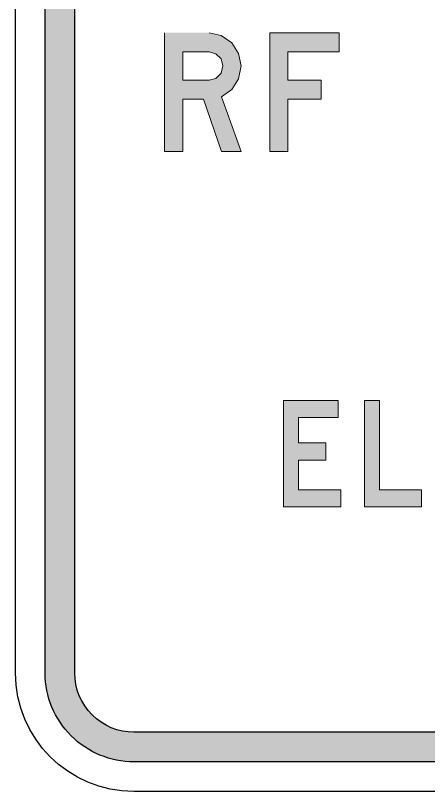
# Model space of a CAD drawing. Extents: x 120 to 266, y 149 to 262.
# Drawn here: x 120 to 149.1, y 155.7 to 210.3 of the extents above; entities that cross this region are included whole.
import ezdxf

# ---------------------------------------------------------------- set-up
doc = ezdxf.new("R2010")
doc.units = 0
doc.layers.get('0').update_dxf_attribs({"linetype": 'CONTINUOUS'})
doc.layers.add('L25', color=1, linetype='CONTINUOUS')
doc.layers.add('L35', color=3, linetype='CONTINUOUS')

msp = doc.modelspace()

# ---------------------------------------------------------------- hatches: boundary and pattern name
at = {"layer": 'L25'}
h = msp.add_hatch(color=256, dxfattribs=at)
edge = h.paths.add_edge_path()
edge.add_arc((128.3728733787616, 164.0417217251637), 6.249969999999962, 179.9999999999995, 270, ccw=False)
edge.add_line((122.1229033787616, 164.0417217251638), (122.1229033787616, 254.0417890251638))
edge.add_arc((128.3728733787616, 254.0417890251638), 6.24996999999999, 90, 179.9999999999997, ccw=False)
edge.add_line((128.3728733787616, 260.2917590251637), (257.539606712095, 260.2917590251636))
edge.add_arc((257.539606712095, 254.0417890251637), 6.249969999999962, -5.115907697472721e-13, 90, ccw=False)
edge.add_line((263.7895767120949, 254.0417890251636), (263.7895767120948, 164.0417217251637))
edge.add_arc((257.5396067120948, 164.0417217251637), 6.249969999999962, -90.00000000000051, 5.115907697472721e-13, ccw=False)
edge.add_line((257.5396067120948, 157.7917517251637), (128.3728733787616, 157.7917517251637))
edge = h.paths.add_edge_path(flags=16)
edge.add_arc((128.3728733787616, 164.0417217251637), 4.166639999999973, 179.9999999999992, 269.9999999999996, ccw=False)
edge.add_line((124.2062333787616, 164.0417217251638), (124.2062333787616, 254.0417890251638))
edge.add_arc((128.3728733787616, 254.0417890251637), 4.166640000000015, 90.0000000000004, 179.9999999999996, ccw=False)
edge.add_line((128.3728733787616, 258.2084290251638), (257.539606712095, 258.2084290251636))
edge.add_arc((257.5396067120949, 254.0417890251637), 4.166639999999973, -3.979039320256561e-13, 89.99999999999932, ccw=False)
edge.add_line((261.7062467120949, 254.0417890251636), (261.7062467120948, 164.0417217251637))
edge.add_arc((257.5396067120949, 164.0417217251636), 4.166639999999916, -90.0000000000008, 1.0800249583553523e-12, ccw=False)
edge.add_line((257.5396067120948, 159.8750817251637), (128.3728733787616, 159.8750817251637))
h = msp.add_hatch(color=256, dxfattribs=at)
h.paths.add_polyline_path([(160.4836566406831, 204.4038743807421), (158.9710713685222, 204.4038743807421), (159.7273640046027, 206.9038417055636)], flags=16)
h.paths.add_polyline_path([(156.5551365588208, 200.72745184424), (159.1391363987623, 209.0676789699049), (160.336599739223, 209.0676789699049), (162.9205995791646, 200.72745184424), (161.6180955948038, 200.72745184424), (160.9038192162834, 203.0593541388213), (158.571916921702, 203.0593541388213), (157.8366324144015, 200.72745184424)])
h.paths.add_polyline_path([(137.9209263309498, 209.0676789699049), (142.8158203366927, 209.0676789699049), (142.8158203366927, 207.7231587279841), (139.2024221865306, 207.7231587279841), (139.2024221865306, 205.7273864938829), (141.5343244811119, 205.7273864938829), (141.5343244811119, 204.4038743807421), (139.2024221865306, 204.4038743807421), (139.2024221865306, 200.72745184424), (137.9209263309498, 200.72745184424)])
h.paths.add_polyline_path([(189.2647930693001, 209.0676789699049), (190.4622564097609, 209.0676789699049), (190.4622564097609, 200.72745184424), (189.2647930693001, 200.72745184424)])
h.paths.add_polyline_path([(182.6682406323762, 209.0676789699049), (182.6682406323762, 207.7231587279841), (184.4119153211173, 207.7231587279841), (184.4119153211173, 200.72745184424), (185.630386790358, 200.72745184424), (185.630386790358, 207.7231587279841), (187.374061479099, 207.7231587279841), (187.374061479099, 209.0676789699049)])
h.paths.add_polyline_path([(178.5086311339338, 204.4038743807421), (176.9960458617729, 204.4038743807421), (177.7523384978533, 206.9038417055636)], flags=16)
h.paths.add_polyline_path([(174.5801110520715, 200.72745184424), (177.143102763233, 209.0676789699049), (178.3615742324737, 209.0676789699049), (180.9245659436352, 200.72745184424), (179.6430700880545, 200.72745184424), (178.928793709534, 203.0593541388213), (176.5758832861727, 203.0593541388213), (175.8616069076522, 200.72745184424)])
h.paths.add_polyline_path([(171.4709079926296, 209.0676789699049), (172.6893794618703, 209.0676789699049), (172.6893794618703, 200.72745184424), (171.4709079926296, 200.72745184424)])
h.paths.add_polyline_path([(199.4747436563862, 209.0676789699049), (200.777247640747, 209.0676789699049), (203.3402393519085, 203.4795167144216), (203.3402393519085, 209.0676789699049), (204.5587108211492, 209.0676789699049), (204.5587108211492, 200.72745184424), (203.2562068367884, 200.72745184424), (200.6932151256269, 206.3156140997233), (200.6932151256269, 200.72745184424), (199.4747436563862, 200.72745184424)])
h.paths.add_polyline_path([(133.6562761886073, 205.7273864938829), (131.8075608559662, 205.7273864938829), (131.8075608559662, 207.7231587279841), (133.6562761886073, 207.7231587279841), (134.1394631505476, 207.597109955304), (134.4966013398077, 207.2399717660438), (134.6226501124878, 206.7357766753235), (134.4966013398077, 206.2315815846032), (134.1394631505476, 205.853435266563)], flags=16)
h.paths.add_polyline_path([(134.5386175973678, 204.5719394109822), (135.9041459680686, 200.72745184424), (134.5386175973678, 200.72745184424), (133.257121741787, 204.4038743807421), (131.8075608559662, 204.4038743807421), (131.8075608559662, 200.72745184424), (130.5260650003854, 200.72745184424), (130.5260650003854, 209.0676789699049), (133.6562761886073, 209.0676789699049), (134.5176094685878, 208.8786058108848), (135.2528939758882, 208.3744107201645), (135.7360809378285, 207.618118084084), (135.9041459680686, 206.7357766753235), (135.7360809378285, 205.832427137783), (135.2528939758882, 205.0761345017025)])
h.paths.add_polyline_path([(166.9331521761469, 200.72745184424), (164.6642742679056, 200.72745184424), (164.6642742679056, 209.0676789699049), (166.9331521761469, 209.0676789699049), (167.6264204258873, 208.9626383260048), (168.2776724180677, 208.6265082655246), (168.802875637568, 208.1223131748043), (169.2020300843883, 207.4710611826239), (169.6011845312085, 206.2105734558232), (169.7272333038886, 204.8870613426824), (169.6011845312085, 203.5635492295416), (169.2020300843883, 202.3240696315209), (168.802875637568, 201.6728176393405), (168.2776724180677, 201.1686225486202), (167.6264204258873, 200.83249248814)])
h.paths.add_polyline_path([(152.5425839618384, 205.7273864938829), (150.7989092730974, 205.7273864938829), (150.7989092730974, 207.7231587279841), (152.5425839618384, 207.7231587279841), (153.0047627949987, 207.597109955304), (153.3408928554789, 207.2399717660438), (153.445933499379, 206.7357766753235), (153.3408928554789, 206.2315815846032), (153.0047627949987, 205.853435266563)], flags=16)
h.paths.add_polyline_path([(153.3829091130389, 204.5719394109822), (154.6644049686197, 200.72745184424), (153.3829091130389, 200.72745184424), (152.1644376437982, 204.4038743807421), (150.7989092730974, 204.4038743807421), (150.7989092730974, 200.72745184424), (149.5804378038567, 200.72745184424), (149.5804378038567, 209.0676789699049), (152.5425839618384, 209.0676789699049), (153.3619009842589, 208.8786058108848), (154.0551692339993, 208.3744107201645), (154.4963399383796, 207.618118084084), (154.6644049686197, 206.7357766753235), (154.5803724534996, 206.0635165543631), (154.3072667793595, 205.4332726909628), (153.9081123325392, 204.9290776002424)])
h.paths.add_polyline_path([(195.0210203550236, 207.8071912431041), (194.4958171355233, 207.6811424704241), (194.054646431143, 207.3240042811639), (193.8025488857828, 206.8198091904436), (193.5924675979827, 205.5383133348628), (193.5924675979827, 204.256817479282), (193.8025488857828, 202.9753216237013), (194.054646431143, 202.471126532981), (194.4958171355233, 202.1139883437208), (195.0210203550236, 201.9879395710407), (195.5462235745239, 202.1139883437208), (195.9663861501241, 202.471126532981), (196.2184836954843, 202.9753216237013), (196.4495731120644, 204.256817479282), (196.4495731120644, 205.5383133348628), (196.2184836954843, 206.8198091904436), (195.9663861501241, 207.3240042811639), (195.5462235745239, 207.6811424704241)], flags=16)
h.paths.add_polyline_path([(195.0210203550236, 209.1517114850249), (194.2017033326031, 209.0046545835648), (193.4664188253026, 208.5634838791846), (192.9202074770223, 207.8912237582242), (192.5840774165421, 207.0719067358037), (192.373996128742, 205.6223458499828), (192.373996128742, 204.172784964162), (192.5840774165421, 202.7232240783411), (192.9202074770223, 201.9039070559207), (193.4664188253026, 201.2316469349603), (194.2017033326031, 200.79047623058), (195.0210203550236, 200.6434193291199), (195.819329248664, 200.79047623058), (196.5546137559645, 201.2316469349603), (197.1008251042448, 201.9039070559207), (197.436955164725, 202.7232240783411), (197.6470364525251, 204.172784964162), (197.6470364525251, 205.6223458499828), (197.436955164725, 207.0719067358037), (197.1008251042448, 207.8912237582242), (196.5546137559645, 208.5634838791846), (195.819329248664, 209.0046545835648)])
h.paths.add_polyline_path([(166.9331521761469, 202.0719720861607), (165.8617376083663, 202.0719720861607), (165.8617376083663, 207.7231587279841), (166.9331521761469, 207.7231587279841), (167.3743228805272, 207.6391262128641), (167.7734773273475, 207.3660205387239), (168.0675911302676, 206.9878742206837), (168.4247293195278, 205.9794840392431), (168.5297699634279, 204.8870613426824), (168.4247293195278, 203.8156467749018), (168.0675911302676, 202.8072565934612), (167.7734773273475, 202.4081021466409), (167.3743228805272, 202.1560046012808)], flags=16)
h = msp.add_hatch(color=256, dxfattribs=at)
h.paths.add_polyline_path([(162.0300935637536, 183.2166712939787), (162.0300935637536, 182.0141449379191), (163.5516575244821, 182.0141449379191), (163.5516575244821, 175.7192875842603), (164.6069357553098, 175.7192875842603), (164.6069357553098, 182.0141449379191), (166.1284997160383, 182.0141449379191), (166.1284997160383, 183.2166712939787)])
h.paths.add_polyline_path([(150.2625142223135, 183.2166712939787), (154.0909654783399, 183.2166712939787), (154.0909654783399, 182.0141449379191), (151.3177924531413, 182.0141449379191), (151.3177924531413, 180.2226260809324), (153.2320180811545, 180.2226260809324), (153.2320180811545, 179.0200997248728), (151.3177924531413, 179.0200997248728), (151.3177924531413, 176.9218139403199), (154.2872963119823, 176.9218139403199), (154.2872963119823, 175.7192875842603), (150.2625142223135, 175.7192875842603)])
h.paths.add_polyline_path([(144.5811907237872, 183.2166712939787), (145.636468954615, 183.2166712939787), (145.636468954615, 176.9218139403199), (148.605972813456, 176.9218139403199), (148.605972813456, 175.7192875842603), (144.5811907237872, 175.7192875842603)])
h.paths.add_polyline_path([(138.8875965481582, 183.2166712939787), (142.7283184812872, 183.2166712939787), (142.7283184812872, 182.0141449379191), (139.9551454560886, 182.0141449379191), (139.9551454560886, 180.2226260809324), (141.8693710841018, 180.2226260809324), (141.8693710841018, 179.0200997248728), (139.9551454560886, 179.0200997248728), (139.9551454560886, 176.9218139403199), (142.9246493149296, 176.9218139403199), (142.9246493149296, 175.7192875842603), (138.8875965481582, 175.7192875842603)])
h.paths.add_polyline_path([(173.859026290707, 183.2166712939787), (174.9143045215347, 183.2166712939787), (174.9143045215347, 175.7192875842603), (173.859026290707, 175.7192875842603)])
h.paths.add_polyline_path([(158.2629956932405, 183.2902953565946), (157.7108152236213, 183.2166712939787), (157.1954467853101, 182.9835284290284), (156.741431732512, 182.6154081159489), (156.3119580339193, 182.0018742608165), (156.078815168969, 181.2656336346575), (155.9438377208399, 180.0753779557006), (155.9438377208399, 178.8728515996411), (156.078815168969, 177.6703252435815), (156.3119580339193, 176.9340846174225), (156.741431732512, 176.3205507622901), (157.1954467853101, 175.9524304492107), (157.7108152236213, 175.731558261363), (158.2629956932405, 175.6456635216445), (158.8151761628597, 175.731558261363), (159.3305446011709, 175.9524304492107), (159.7845596539689, 176.3205507622901), (160.1404092899457, 176.8359192006014), (160.3735521548961, 177.4494530557338), (159.3182739240683, 177.7439493061974), (159.04831902781, 177.2163101907835), (158.6924693918332, 176.9463552945252), (158.2629956932405, 176.848189877704), (157.8335219946478, 176.9463552945252), (157.4654016815683, 177.2163101907835), (157.2568001708233, 177.5353477954523), (157.1340933997968, 177.8911974314291), (156.986845274565, 178.9464756622569), (156.986845274565, 180.0017538930847), (157.1340933997968, 181.0447614468099), (157.2568001708233, 181.4128817598893), (157.4654016815683, 181.7196486874555), (157.8335219946478, 182.0018742608165), (158.2629956932405, 182.1000396776377), (158.6924693918332, 182.0018742608165), (159.04831902781, 181.7196486874555), (159.3182739240683, 181.2656336346575), (160.3121987693828, 181.7932727500714), (159.7845596539689, 182.6154081159489), (159.3305446011709, 182.9835284290284), (158.8151761628597, 183.2166712939787)])
h.paths.add_polyline_path([(178.8777332256903, 183.2902953565946), (178.3255527560711, 183.2166712939787), (177.8101843177598, 182.9835284290284), (177.3561692649618, 182.6154081159489), (176.9389662434718, 182.0018742608165), (176.6935527014188, 181.2656336346575), (176.5708459303923, 180.0753779557006), (176.5708459303923, 178.8728515996411), (176.6935527014188, 177.6703252435815), (176.9389662434718, 176.9340846174225), (177.3561692649618, 176.3205507622901), (177.8101843177598, 175.9524304492107), (178.3255527560711, 175.731558261363), (178.8777332256903, 175.6456635216445), (179.4299136953095, 175.731558261363), (179.9452821336207, 175.9524304492107), (180.3992971864187, 176.3205507622901), (180.7674174994982, 176.8359192006014), (180.9882896873459, 177.4494530557338), (179.9330114565181, 177.7439493061974), (179.6753272373624, 177.2163101907835), (179.307206924283, 176.9463552945252), (178.8777332256903, 176.848189877704), (178.4482595270976, 176.9463552945252), (178.0801392140181, 177.2163101907835), (177.8838083803757, 177.5353477954523), (177.7611016093493, 177.8911974314291), (177.6138534841175, 178.9464756622569), (177.6138534841175, 180.0017538930847), (177.7611016093493, 181.0447614468099), (177.8838083803757, 181.4128817598893), (178.0801392140181, 181.7196486874555), (178.4482595270976, 182.0018742608165), (178.8777332256903, 182.1000396776377), (179.307206924283, 182.0018742608165), (179.6753272373624, 181.7196486874555), (179.9330114565181, 181.2656336346575), (180.9269363018326, 181.7932727500714), (180.3992971864187, 182.6154081159489), (179.9452821336207, 182.9835284290284), (179.4299136953095, 183.2166712939787)])
h.paths.add_polyline_path([(170.3496126393494, 180.2226260809324), (168.828048678621, 180.2226260809324), (168.828048678621, 182.0141449379191), (170.3496126393494, 182.0141449379191), (170.6563795669157, 181.9527915524059), (170.9140637860713, 181.7564607187635), (171.0858532655084, 181.4619644682999), (171.1472066510216, 181.1183855094258), (171.0858532655084, 180.7748065505516), (170.9140637860713, 180.480310300088), (170.6563795669157, 180.2839794664457)], flags=16)
h.paths.add_polyline_path([(171.0858532655084, 179.1673478501046), (172.2024848818494, 175.7192875842603), (171.0858532655084, 175.7192875842603), (170.0183043575779, 179.0200997248728), (168.828048678621, 179.0200997248728), (168.828048678621, 175.7192875842603), (167.7727704477932, 175.7192875842603), (167.7727704477932, 183.2166712939787), (170.3496126393494, 183.2166712939787), (170.8281690463527, 183.1553179084654), (171.2821840991508, 182.9467163977204), (171.6625750893328, 182.6031374388463), (171.9570713397964, 182.1736637402535), (172.1411314963362, 181.6705659790449), (172.2024848818494, 181.1183855094258), (172.1288608192335, 180.517122331396), (171.8957179542832, 179.9526711846741), (171.5398683183064, 179.4986561318761)])

# ---------------------------------------------------------------- linework, layer by layer
at = {"color": 3, "lineweight": 0}
for points in [[(134.5386175973678, 204.5719394109822), (135.9041459680686, 200.72745184424), (134.5386175973678, 200.72745184424), (133.257121741787, 204.4038743807421), (131.8075608559662, 204.4038743807421), (131.8075608559662, 200.72745184424), (130.5260650003854, 200.72745184424), (130.5260650003854, 209.0676789699049)], [(135.9041459680686, 206.7357766753235), (135.7360809378285, 207.618118084084), (135.2528939758882, 208.3744107201645), (134.5176094685878, 208.8786058108848), (133.6562761886073, 209.0676789699049)], [(137.9209263309498, 209.0676789699049), (142.8158203366927, 209.0676789699049), (142.8158203366927, 207.7231587279841), (139.2024221865306, 207.7231587279841), (139.2024221865306, 205.7273864938829), (141.5343244811119, 205.7273864938829), (141.5343244811119, 204.4038743807421), (139.2024221865306, 204.4038743807421), (139.2024221865306, 200.72745184424), (137.9209263309498, 200.72745184424), (137.9209263309498, 209.0676789699049), (137.9209263309498, 209.0676789699049)], [(133.6562761886073, 205.7273864938829), (131.8075608559662, 205.7273864938829), (131.8075608559662, 207.7231587279841)], [(131.8075608559662, 207.7231587279841), (133.6562761886073, 207.7231587279841)], [(134.6226501124878, 206.7357766753235), (134.4966013398077, 207.2399717660438), (134.1394631505476, 207.597109955304), (133.6562761886073, 207.7231587279841)], [(133.6562761886073, 205.7273864938829), (134.1394631505476, 205.853435266563), (134.4966013398077, 206.2315815846032), (134.6226501124878, 206.7357766753235)], [(134.5386175973678, 204.5719394109822), (135.2528939758882, 205.0761345017025), (135.7360809378285, 205.832427137783), (135.9041459680686, 206.7357766753235)], [(138.8875965481582, 183.2166712939787), (142.7283184812872, 183.2166712939787), (142.7283184812872, 182.0141449379191), (139.9551454560886, 182.0141449379191), (139.9551454560886, 180.2226260809324), (141.8693710841018, 180.2226260809324), (141.8693710841018, 179.0200997248728), (139.9551454560886, 179.0200997248728), (139.9551454560886, 176.9218139403199), (142.9246493149296, 176.9218139403199), (142.9246493149296, 175.7192875842603), (138.8875965481582, 175.7192875842603), (138.8875965481582, 183.2166712939787), (138.8875965481582, 183.2166712939787)], [(144.5811907237872, 183.2166712939787), (145.636468954615, 183.2166712939787), (145.636468954615, 176.9218139403199), (148.605972813456, 176.9218139403199), (148.605972813456, 175.7192875842603), (144.5811907237872, 175.7192875842603), (144.5811907237872, 183.2166712939787), (144.5811907237872, 183.2166712939787)]]:
    msp.add_lwpolyline(points, dxfattribs=at)
at = {"layer": 'L35'}
for points in [[(128.3728733787616, 155.7084217251638, -0.414213562373095), (120.0395733787616, 164.0417217251638), (120.0395733787616, 254.0417890251638, -0.414213562373095), (128.3728733787616, 262.3750890251638), (257.539606712095, 262.3750890251636, -0.414213562373095), (265.872906712095, 254.0417890251636), (265.8729067120948, 164.0417217251637, -0.4142135623730945), (257.5396067120948, 155.7084217251637)], [(128.3728733787616, 157.7917517251637, -0.4142135623730966), (122.1229033787616, 164.0417217251638), (122.1229033787616, 254.0417890251638, -0.4142135623730934), (128.3728733787616, 260.2917590251637), (257.539606712095, 260.2917590251636, -0.414213562373096), (263.7895767120949, 254.0417890251636), (263.7895767120948, 164.0417217251637, -0.4142135623731), (257.5396067120948, 157.7917517251637)], [(128.3728733787616, 159.8750817251637, -0.4142135623730955), (124.2062333787616, 164.0417217251638), (124.2062333787616, 254.0417890251638, -0.4142135623730915), (128.3728733787616, 258.2084290251638), (257.539606712095, 258.2084290251636, -0.4142135623730906), (261.7062467120949, 254.0417890251636), (261.7062467120948, 164.0417217251637, -0.4142135623731045), (257.5396067120948, 159.8750817251637)]]:
    msp.add_lwpolyline(points, format="xyb", close=True, dxfattribs=at)

doc.saveas('drawing.dxf')
